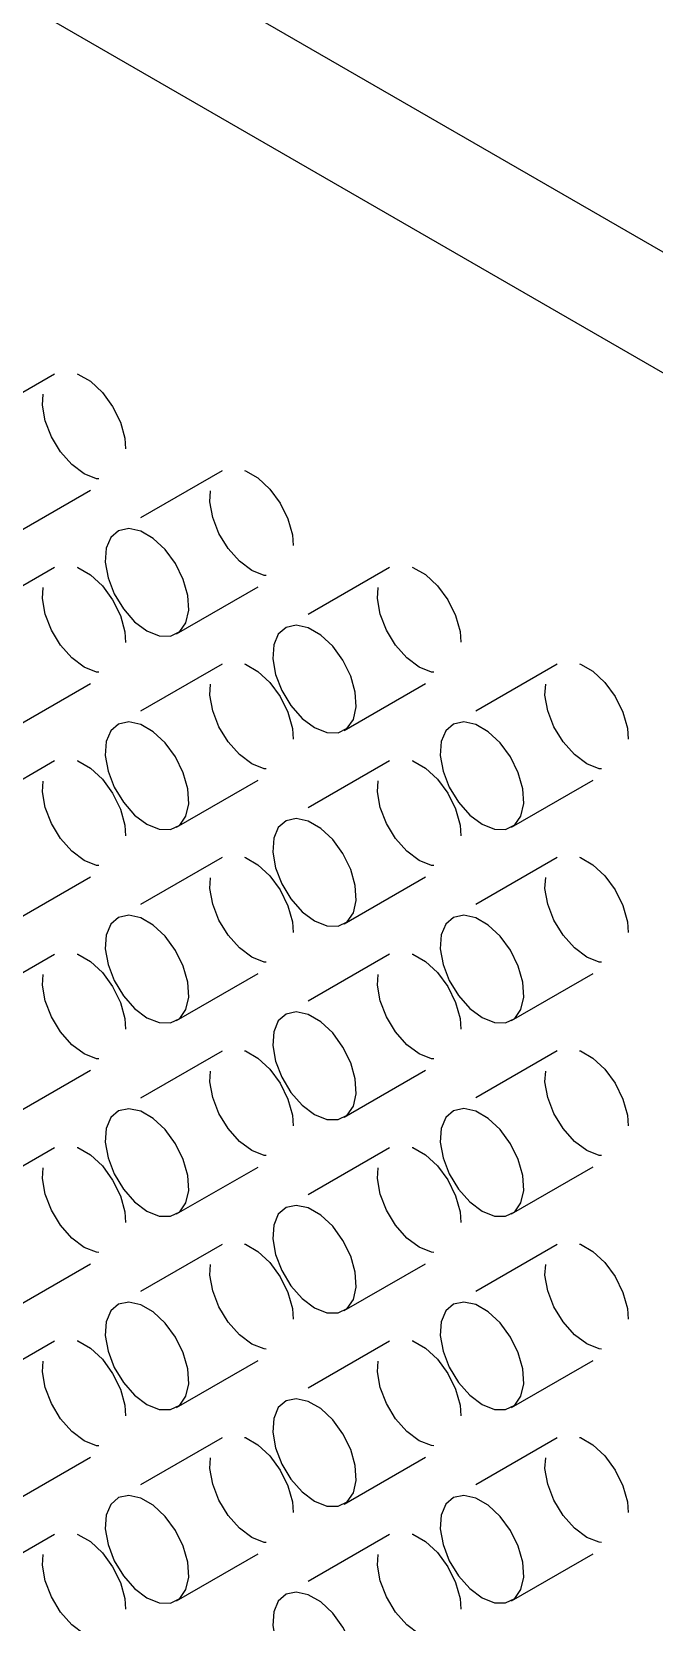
# Model space of a CAD drawing. Extents: x 2 to 292, y 3 to 207.
# Drawn here: x 214.2 to 222.6, y 156.75 to 178.24 of the extents above; entities that cross this region are included whole.
import ezdxf

# ---------------------------------------------------------------- set-up
doc = ezdxf.new("R2010")
doc.units = 0
doc.linetypes.add('SLD-实线', pattern=[0])
doc.linetypes.add('SLD-虚线', pattern=[1.905, 1.27, -0.635])
doc.layers.get('0').update_dxf_attribs({"linetype": 'CONTINUOUS'})

msp = doc.modelspace()

# ---------------------------------------------------------------- linework, layer by layer
at = {"color": 7, "linetype": 'SLD-实线'}
for p, q in [((202.31670197, 187.04908171), (281.5126618, 141.33022725)), ((200.90248844, 186.23267362), (280.09844827, 140.51381916))]:
    msp.add_line(p, q, dxfattribs=at)
at = {"color": 7, "linetype": 'SLD-虚线'}
for p, q in [((214.50323562, 173.61694512), (213.08902209, 172.80053703)), ((213.88895663, 171.41485889), (215.30317016, 172.23126698)), ((216.76597769, 172.31069193), (215.35176416, 171.49428384)), ((214.50323562, 171.0040141), (213.08902209, 170.187606)), ((216.1516987, 170.1086057), (217.56591223, 170.92501379)), ((219.02871976, 171.00443874), (217.61450623, 170.18803064)), ((213.88895663, 168.80192847), (215.30317016, 169.61833657)), ((216.76597769, 169.6977609), (215.35176416, 168.88135281)), ((218.41444077, 168.8023525), (219.8286543, 169.6187606)), ((221.29145972, 169.69818676), (219.87724619, 168.88177867)), ((214.50323562, 168.39108368), (213.08902209, 167.57467558)), ((216.1516987, 167.49567528), (217.56591223, 168.31208337)), ((219.02871976, 168.39150771), (217.61450623, 167.57509962)), ((220.67718284, 167.49609931), (222.09139637, 168.3125074)), ((213.88895663, 166.18899775), (215.30317016, 167.00540584)), ((216.76597769, 167.08483049), (215.35176416, 166.26842239)), ((218.41444077, 166.18942209), (219.8286543, 167.00583018)), ((221.29145972, 167.08525573), (219.87724619, 166.26884764)), ((214.50323562, 165.77815315), (213.08902209, 164.96174505)), ((216.1516987, 164.88274456), (217.56591223, 165.69915265)), ((219.02871976, 165.77857729), (217.61450623, 164.9621692)), ((220.67718284, 164.88316889), (222.09139637, 165.69957699)), ((216.76597769, 164.47189995), (215.35176416, 163.65549186)), ((221.29145972, 164.47232532), (219.87724619, 163.65591722)), ((213.88895663, 163.57606714), (215.30317016, 164.39247524)), ((218.41444077, 163.57649136), (219.8286543, 164.39289946)), ((214.50323562, 163.16522254), (213.08902209, 162.34881444)), ((219.02871976, 163.16564676), (217.61450623, 162.34923867)), ((216.1516987, 162.26981395), (217.56591223, 163.08622204)), ((220.67718284, 162.27023817), (222.09139637, 163.08664626)), ((216.76597769, 161.85896935), (215.35176416, 161.04256125)), ((221.29145972, 161.85939478), (219.87724619, 161.04298669)), ((213.88895663, 160.96313661), (215.30317016, 161.7795447)), ((218.41444077, 160.96356076), (219.8286543, 161.77996885)), ((214.50323562, 160.55229182), (213.08902209, 159.73588372)), ((219.02871976, 160.55271615), (217.61450623, 159.73630806)), ((216.1516987, 159.65688342), (217.56591223, 160.47329151)), ((220.67718284, 159.65730756), (222.09139637, 160.47371566)), ((216.76597769, 159.24603862), (215.35176416, 158.42963053)), ((221.29145972, 159.24646418), (219.87724619, 158.43005608)), ((213.88895663, 158.35020619), (215.30317016, 159.16661429)), ((218.41444077, 158.35063022), (219.8286543, 159.16703832)), ((214.50323562, 157.9393614), (213.08902209, 157.1229533)), ((216.1516987, 157.043953), (217.56591223, 157.86036109)), ((219.02871976, 157.93978543), (217.61450623, 157.12337734)), ((220.67718284, 157.04437703), (222.09139637, 157.86078512))]:
    msp.add_line(p, q, dxfattribs=at)
at = {"color": 7, "linetype": 'SLD-虚线', "flags": 128}
for points in [[(214.90320289, 172.2708733), (214.73646364, 172.39615091), (214.58454111, 172.56833952), (214.46093283, 172.77213928), (214.37662017, 172.98944307), (214.33909893, 173.20094009), (214.35170084, 173.38783933), (214.41330478, 173.53353459), (214.51843799, 173.62507924), (214.65776072, 173.65433911), (214.81889233, 173.61871407), (214.98751345, 173.52137118), (215.14864506, 173.37095761), (215.28796569, 173.18084036), (215.393101, 172.96791027), (215.45470494, 172.75108862), (215.46730685, 172.54963953), (215.42978351, 172.38146481), (215.34547295, 172.26150513), (215.22186468, 172.20042046), (215.06994215, 172.20363786), (214.90320289, 172.2708733)], [(217.16594496, 170.9646201), (216.99920571, 171.08989772), (216.84728318, 171.26208633), (216.7236749, 171.46588608), (216.63936224, 171.68318987), (216.601841, 171.8946869), (216.61444291, 172.08158614), (216.67604685, 172.2272814), (216.78118006, 172.31882605), (216.92050279, 172.34808592), (217.08163441, 172.31246088), (217.25025552, 172.21511798), (217.41138713, 172.06470442), (217.55070776, 171.87458717), (217.65584307, 171.66165708), (217.71744701, 171.44483542), (217.73004892, 171.24338634), (217.69252558, 171.07521162), (217.60821502, 170.95525194), (217.48460675, 170.89416726), (217.33268422, 170.89738467), (217.16594496, 170.9646201)], [(214.90320289, 169.65794288), (214.73646364, 169.78322049), (214.58454111, 169.9554088), (214.46093283, 170.15920856), (214.37662017, 170.37651234), (214.33909893, 170.58800968), (214.35170084, 170.77490891), (214.41330478, 170.92060417), (214.51843799, 171.01214883), (214.65776072, 171.04140869), (214.81889233, 171.00578365), (214.98751345, 170.90844076), (215.14864506, 170.75802719), (215.28796569, 170.56790994), (215.393101, 170.35497986), (215.45470494, 170.1381582), (215.46730685, 169.93670911), (215.42978351, 169.76853409), (215.34547295, 169.64857441), (215.22186468, 169.58748973), (215.06994215, 169.59070744), (214.90320289, 169.65794288)], [(219.42868703, 169.65836691), (219.26194778, 169.78364452), (219.11002525, 169.95583313), (218.98641486, 170.15963411), (218.90210431, 170.37693668), (218.86458307, 170.58843371), (218.87718287, 170.77533416), (218.93878892, 170.9210282), (219.04392213, 171.01257286), (219.18324486, 171.04183273), (219.34437437, 171.0062089), (219.51299759, 170.90886479), (219.6741271, 170.75845244), (219.81344983, 170.56833397), (219.91858514, 170.35540389), (219.98018908, 170.13858223), (219.99278888, 169.93713436), (219.95526765, 169.76895842), (219.87095709, 169.64899875), (219.74734882, 169.58791407), (219.59542418, 169.59113269), (219.42868703, 169.65836691)], [(217.16594496, 168.35168969), (216.99920571, 168.4769673), (216.84728318, 168.64915561), (216.7236749, 168.85295536), (216.63936224, 169.07025915), (216.601841, 169.28175648), (216.61444291, 169.46865572), (216.67604685, 169.61435098), (216.78118006, 169.70589563), (216.92050279, 169.7351555), (217.08163441, 169.69953046), (217.25025552, 169.60218757), (217.41138713, 169.451774), (217.55070776, 169.26165675), (217.65584307, 169.04872666), (217.71744701, 168.831905), (217.73004892, 168.63045592), (217.69252558, 168.46228089), (217.60821502, 168.34232122), (217.48460675, 168.28123654), (217.33268422, 168.28445425), (217.16594496, 168.35168969)], [(221.691427, 168.35211493), (221.52468985, 168.47739133), (221.37276521, 168.64958116), (221.24915693, 168.85338091), (221.16484638, 169.07068349), (221.12732515, 169.28218051), (221.13992495, 169.46908097), (221.20153099, 169.61477501), (221.3066642, 169.70631966), (221.44598693, 169.73557953), (221.60711644, 169.69995571), (221.77573966, 169.6026116), (221.93686917, 169.45219925), (222.0761919, 169.26208078), (222.1813251, 169.04915191), (222.24293115, 168.83232904), (222.25553095, 168.63088117), (222.21800972, 168.46270523), (222.13369916, 168.34274555), (222.01009089, 168.28166088), (221.85816625, 168.2848795), (221.691427, 168.35211493)], [(214.90320289, 167.04501216), (214.73646364, 167.17028992), (214.58454111, 167.34247823), (214.46093283, 167.54627799), (214.37662017, 167.76358177), (214.33909893, 167.97507895), (214.35170084, 168.16197819), (214.41330478, 168.30767315), (214.51843799, 168.3992181), (214.65776072, 168.42847797), (214.81889233, 168.39285293), (214.98751345, 168.29551004), (215.14864506, 168.14509647), (215.28796569, 167.95497922), (215.393101, 167.74204883), (215.45470494, 167.52522748), (215.46730685, 167.32377839), (215.42978351, 167.15560352), (215.34547295, 167.03564384), (215.22186468, 166.97455916), (215.06994215, 166.97777687), (214.90320289, 167.04501216)], [(219.42868703, 167.04543649), (219.26194778, 167.1707141), (219.11002525, 167.34290241), (218.98641486, 167.54670339), (218.90210431, 167.76400596), (218.86458307, 167.97550329), (218.87718287, 168.16240374), (218.93878892, 168.30809779), (219.04392213, 168.39964244), (219.18324486, 168.42890231), (219.34437437, 168.39327849), (219.51299759, 168.29593437), (219.6741271, 168.14552202), (219.81344983, 167.95540356), (219.91858514, 167.74247347), (219.98018908, 167.52565181), (219.99278888, 167.32420394), (219.95526765, 167.1560277), (219.87095709, 167.03606802), (219.74734882, 166.97498335), (219.59542418, 166.97820228), (219.42868703, 167.04543649)], [(217.16594496, 165.73875896), (216.99920571, 165.86403673), (216.84728318, 166.03622504), (216.7236749, 166.24002479), (216.63936224, 166.45732858), (216.601841, 166.66882576), (216.61444291, 166.855725), (216.67604685, 167.00141995), (216.78118006, 167.09296491), (216.92050279, 167.12222478), (217.08163441, 167.08659974), (217.25025552, 166.98925684), (217.41138713, 166.83884328), (217.55070776, 166.64872603), (217.65584307, 166.43579564), (217.71744701, 166.21897428), (217.73004892, 166.0175252), (217.69252558, 165.84935032), (217.60821502, 165.72939065), (217.48460675, 165.66830597), (217.33268422, 165.67152368), (217.16594496, 165.73875896)], [(221.691427, 165.73918452), (221.52468985, 165.86446091), (221.37276521, 166.03665044), (221.24915693, 166.24045019), (221.16484638, 166.45775277), (221.12732515, 166.6692501), (221.13992495, 166.85615055), (221.20153099, 167.00184459), (221.3066642, 167.09338925), (221.44598693, 167.12264911), (221.60711644, 167.08702529), (221.77573966, 166.98968118), (221.93686917, 166.83926883), (222.0761919, 166.64915036), (222.1813251, 166.43622149), (222.24293115, 166.21939862), (222.25553095, 166.01795075), (222.21800972, 165.84977451), (222.13369916, 165.72981483), (222.01009089, 165.66873015), (221.85816625, 165.67194908), (221.691427, 165.73918452)], [(214.90320289, 164.43208151), (214.73646364, 164.55735935), (214.58454111, 164.72954758), (214.46093283, 164.93334738), (214.37662017, 165.15065124), (214.33909893, 165.36214834), (214.35170084, 165.54904749), (214.41330478, 165.69474269), (214.51843799, 165.78628765), (214.65776072, 165.81554721), (214.81889233, 165.77992221), (214.98751345, 165.68257931), (215.14864506, 165.53216571), (215.28796569, 165.34204876), (215.393101, 165.12911837), (215.45470494, 164.91229677), (215.46730685, 164.71084777), (215.42978351, 164.54267299), (215.34547295, 164.42271323), (215.22186468, 164.36162852), (215.06994215, 164.3648463), (214.90320289, 164.43208151)], [(219.42868703, 164.43250577), (219.26194778, 164.55778353), (219.11002525, 164.72997184), (218.98641486, 164.93377282), (218.90210431, 165.15107539), (218.86458307, 165.36257257), (218.87718287, 165.54947302), (218.93878892, 165.69516676), (219.04392213, 165.78671172), (219.18324486, 165.81597159), (219.34437437, 165.78034776), (219.51299759, 165.68300365), (219.6741271, 165.5325913), (219.81344983, 165.34247283), (219.91858514, 165.12954244), (219.98018908, 164.91272109), (219.99278888, 164.71127322), (219.95526765, 164.54309713), (219.87095709, 164.42313745), (219.74734882, 164.36205278), (219.59542418, 164.36527171), (219.42868703, 164.43250577)], [(217.16594496, 163.12582832), (216.99920571, 163.25110616), (216.84728318, 163.42329439), (216.7236749, 163.62709418), (216.63936224, 163.84439805), (216.601841, 164.05589514), (216.61444291, 164.24279429), (216.67604685, 164.3884895), (216.78118006, 164.48003445), (216.92050279, 164.50929402), (217.08163441, 164.47366902), (217.25025552, 164.37632612), (217.41138713, 164.22591252), (217.55070776, 164.03579557), (217.65584307, 163.82286518), (217.71744701, 163.60604358), (217.73004892, 163.40459458), (217.69252558, 163.23641979), (217.60821502, 163.11646004), (217.48460675, 163.05537532), (217.33268422, 163.05859311), (217.16594496, 163.12582832)], [(221.691427, 163.12625379), (221.52468985, 163.25153034), (221.37276521, 163.42371987), (221.24915693, 163.62751962), (221.16484638, 163.8448222), (221.12732515, 164.05631937), (221.13992495, 164.24321983), (221.20153099, 164.38891357), (221.3066642, 164.48045852), (221.44598693, 164.50971839), (221.60711644, 164.47409457), (221.77573966, 164.37675046), (221.93686917, 164.22633811), (222.0761919, 164.03621964), (222.1813251, 163.82329047), (222.24293115, 163.6064679), (222.25553095, 163.40502003), (222.21800972, 163.23684394), (222.13369916, 163.11688426), (222.01009089, 163.05579958), (221.85816625, 163.05901851), (221.691427, 163.12625379)], [(214.90320289, 161.81915102), (214.73646364, 161.94442863), (214.58454111, 162.11661694), (214.46093283, 162.32041669), (214.37662017, 162.53772079), (214.33909893, 162.74921781), (214.35170084, 162.9361169), (214.41330478, 163.08181201), (214.51843799, 163.17335712), (214.65776072, 163.20261668), (214.81889233, 163.16699164), (214.98751345, 163.06964874), (215.14864506, 162.91923518), (215.28796569, 162.72911823), (215.393101, 162.51618769), (215.45470494, 162.29936618), (215.46730685, 162.09791725), (215.42978351, 161.92974253), (215.34547295, 161.80978255), (215.22186468, 161.74869787), (215.06994215, 161.75191558), (214.90320289, 161.81915102)], [(219.42868703, 161.81957512), (219.26194778, 161.94485296), (219.11002525, 162.1170412), (218.98641486, 162.32084221), (218.90210431, 162.53814486), (218.86458307, 162.74964195), (218.87718287, 162.93654232), (218.93878892, 163.0822363), (219.04392213, 163.17378126), (219.18324486, 163.20304082), (219.34437437, 163.16741704), (219.51299759, 163.07007293), (219.6741271, 162.91966054), (219.81344983, 162.72954238), (219.91858514, 162.51661199), (219.98018908, 162.29979039), (219.99278888, 162.0983426), (219.95526765, 161.9301666), (219.87095709, 161.81020685), (219.74734882, 161.74912213), (219.59542418, 161.75234114), (219.42868703, 161.81957512)], [(217.16594496, 160.51289782), (216.99920571, 160.63817544), (216.84728318, 160.81036374), (216.7236749, 161.0141635), (216.63936224, 161.23146759), (216.601841, 161.44296462), (216.61444291, 161.6298637), (216.67604685, 161.77555881), (216.78118006, 161.86710392), (216.92050279, 161.89636349), (217.08163441, 161.86073845), (217.25025552, 161.76339555), (217.41138713, 161.61298199), (217.55070776, 161.42286504), (217.65584307, 161.2099345), (217.71744701, 160.99311299), (217.73004892, 160.79166406), (217.69252558, 160.62348934), (217.60821502, 160.50352936), (217.48460675, 160.44244468), (217.33268422, 160.44566239), (217.16594496, 160.51289782)], [(221.691427, 160.51332315), (221.52468985, 160.63859977), (221.37276521, 160.81078922), (221.24915693, 161.01458901), (221.16484638, 161.23189166), (221.12732515, 161.44338876), (221.13992495, 161.63028912), (221.20153099, 161.77598311), (221.3066642, 161.86752807), (221.44598693, 161.89678763), (221.60711644, 161.86116385), (221.77573966, 161.76381974), (221.93686917, 161.61340735), (222.0761919, 161.42328919), (222.1813251, 161.21036001), (222.24293115, 160.99353719), (222.25553095, 160.79208941), (222.21800972, 160.62391341), (222.13369916, 160.50395365), (222.01009089, 160.44286894), (221.85816625, 160.44608794), (221.691427, 160.51332315)], [(214.90320289, 159.2062206), (214.73646364, 159.33149821), (214.58454111, 159.50368621), (214.46093283, 159.70748597), (214.37662017, 159.92478976), (214.33909893, 160.1362874), (214.35170084, 160.32318633), (214.41330478, 160.46888159), (214.51843799, 160.56042655), (214.65776072, 160.58968611), (214.81889233, 160.55406107), (214.98751345, 160.45671817), (215.14864506, 160.30630461), (215.28796569, 160.11618766), (215.393101, 159.90325727), (215.45470494, 159.68643561), (215.46730685, 159.48498683), (215.42978351, 159.3168115), (215.34547295, 159.19685183), (215.22186468, 159.13576715), (215.06994215, 159.13898516), (214.90320289, 159.2062206)], [(219.42868703, 159.20664463), (219.26194778, 159.33192224), (219.11002525, 159.50411055), (218.98641486, 159.70791152), (218.90210431, 159.9252144), (218.86458307, 160.13671143), (218.87718287, 160.32361173), (218.93878892, 160.46930562), (219.04392213, 160.56085073), (219.18324486, 160.59011029), (219.34437437, 160.55448647), (219.51299759, 160.45714236), (219.6741271, 160.30673001), (219.81344983, 160.11661185), (219.91858514, 159.9036813), (219.98018908, 159.6868598), (219.99278888, 159.48541208), (219.95526765, 159.31723614), (219.87095709, 159.19727616), (219.74734882, 159.13619148), (219.59542418, 159.13941041), (219.42868703, 159.20664463)], [(217.16594496, 157.89996741), (216.99920571, 158.02524502), (216.84728318, 158.19743302), (216.7236749, 158.40123278), (216.63936224, 158.61853657), (216.601841, 158.8300342), (216.61444291, 159.01693313), (216.67604685, 159.16262839), (216.78118006, 159.25417335), (216.92050279, 159.28343292), (217.08163441, 159.24780788), (217.25025552, 159.15046498), (217.41138713, 159.00005142), (217.55070776, 158.80993447), (217.65584307, 158.59700408), (217.71744701, 158.38018242), (217.73004892, 158.17873364), (217.69252558, 158.01055831), (217.60821502, 157.89059863), (217.48460675, 157.82951396), (217.33268422, 157.83273197), (217.16594496, 157.89996741)], [(221.691427, 157.90039265), (221.52468985, 158.02566905), (221.37276521, 158.19785857), (221.24915693, 158.40165833), (221.16484638, 158.61896121), (221.12732515, 158.83045823), (221.13992495, 159.01735853), (221.20153099, 159.16305243), (221.3066642, 159.25459754), (221.44598693, 159.2838571), (221.60711644, 159.24823328), (221.77573966, 159.15088917), (221.93686917, 159.00047682), (222.0761919, 158.81035865), (222.1813251, 158.59742933), (222.24293115, 158.3806066), (222.25553095, 158.17915889), (222.21800972, 158.01098295), (222.13369916, 157.89102297), (222.01009089, 157.82993829), (221.85816625, 157.83315722), (221.691427, 157.90039265)], [(214.90320289, 156.59328957), (214.73646364, 156.71856779), (214.58454111, 156.8907558), (214.46093283, 157.09455555), (214.37662017, 157.31185934), (214.33909893, 157.52335637), (214.35170084, 157.7102556), (214.41330478, 157.85595087), (214.51843799, 157.94749613), (214.65776072, 157.97675539), (214.81889233, 157.94113035), (214.98751345, 157.84378745), (215.14864506, 157.69337389), (215.28796569, 157.50325724), (215.393101, 157.29032655), (215.45470494, 157.07350489), (215.46730685, 156.8720558), (215.42978351, 156.70388109), (215.34547295, 156.58392141), (215.22186468, 156.52283673), (215.06994215, 156.52605475), (214.90320289, 156.59328957)], [(219.42868703, 156.59371421), (219.26194778, 156.71899182), (219.11002525, 156.89117983), (218.98641486, 157.0949808), (218.90210431, 157.31228337), (218.86458307, 157.52378101), (218.87718287, 157.71068116), (218.93878892, 157.8563752), (219.04392213, 157.94792016), (219.18324486, 157.97717972), (219.34437437, 157.9415559), (219.51299759, 157.84421179), (219.6741271, 157.69379944), (219.81344983, 157.50368128), (219.91858514, 157.29075089), (219.98018908, 157.07392923), (219.99278888, 156.87248166), (219.95526765, 156.70430512), (219.87095709, 156.58434544), (219.74734882, 156.52326076), (219.59542418, 156.52648), (219.42868703, 156.59371421)]]:
    msp.add_lwpolyline(points, dxfattribs=at)
at = {"color": 7, "linetype": 'SLD-实线', "flags": 128}
for points in [[(215.75173143, 170.14821201), (215.91847069, 170.08097658), (216.07039322, 170.07775917), (216.19400149, 170.13884385), (216.27831205, 170.25880352), (216.31583539, 170.42697824), (216.30323348, 170.62842733), (216.24162954, 170.84524899), (216.13649423, 171.05817907), (215.9971736, 171.24829632), (215.83604199, 171.39870989), (215.66742087, 171.49605279), (215.50628926, 171.53167782), (215.36696653, 171.50241796), (215.26183332, 171.4108733), (215.20022938, 171.26517804), (215.18762747, 171.07827881), (215.22514871, 170.86678178), (215.30946137, 170.64947799), (215.43306965, 170.44567823), (215.58499218, 170.27348962), (215.75173143, 170.14821201)], [(218.0144735, 168.84195882), (218.18121065, 168.7747246), (218.33313529, 168.77150598), (218.45674356, 168.83259065), (218.54105412, 168.95255033), (218.57857535, 169.12072627), (218.56597555, 169.32217414), (218.50437161, 169.53899579), (218.3992363, 169.75192588), (218.25991357, 169.94204435), (218.09878406, 170.0924567), (217.93016084, 170.18980081), (217.76903133, 170.22542463), (217.6297086, 170.19616476), (217.52457539, 170.10462011), (217.46296934, 169.95892607), (217.45036954, 169.77202561), (217.48789078, 169.56052859), (217.57220133, 169.34322601), (217.69581172, 169.13942504), (217.84773425, 168.96723643), (218.0144735, 168.84195882)], [(215.75173143, 167.53528159), (215.91847069, 167.46804616), (216.07039322, 167.46482845), (216.19400149, 167.52591312), (216.27831205, 167.6458728), (216.31583539, 167.81404782), (216.30323348, 168.01549691), (216.24162954, 168.23231857), (216.13649423, 168.44524866), (215.9971736, 168.63536591), (215.83604199, 168.78577947), (215.66742087, 168.88312237), (215.50628926, 168.91874741), (215.36696653, 168.88948754), (215.26183332, 168.79794289), (215.20022938, 168.65224762), (215.18762747, 168.46534839), (215.22514871, 168.25385106), (215.30946137, 168.03654727), (215.43306965, 167.83274751), (215.58499218, 167.6605592), (215.75173143, 167.53528159)], [(220.27721346, 167.53570684), (220.44395272, 167.46847141), (220.59587736, 167.46525278), (220.71948563, 167.52633746), (220.80379619, 167.64629714), (220.84131742, 167.81447307), (220.82871762, 168.01592094), (220.76711157, 168.23274382), (220.66197837, 168.44567269), (220.52265564, 168.63579115), (220.36152613, 168.7862035), (220.19290291, 168.88354762), (220.0317734, 168.91917144), (219.89245067, 168.88991157), (219.78731746, 168.79836692), (219.72571141, 168.65267287), (219.71311161, 168.46577242), (219.75063285, 168.25427539), (219.8349434, 168.03697282), (219.95855168, 167.83317306), (220.11047632, 167.66098324), (220.27721346, 167.53570684)], [(218.0144735, 166.2290284), (218.18121065, 166.16179418), (218.33313529, 166.15857525), (218.45674356, 166.21965993), (218.54105412, 166.33961961), (218.57857535, 166.50779585), (218.56597555, 166.70924372), (218.50437161, 166.92606538), (218.3992363, 167.13899546), (218.25991357, 167.32911393), (218.09878406, 167.47952628), (217.93016084, 167.57687039), (217.76903133, 167.61249421), (217.6297086, 167.58323435), (217.52457539, 167.49168969), (217.46296934, 167.34599565), (217.45036954, 167.1590952), (217.48789078, 166.94759787), (217.57220133, 166.73029529), (217.69581172, 166.52649432), (217.84773425, 166.35430601), (218.0144735, 166.2290284)], [(215.75173143, 164.92235087), (215.91847069, 164.85511559), (216.07039322, 164.85189788), (216.19400149, 164.91298255), (216.27831205, 165.03294223), (216.31583539, 165.2011171), (216.30323348, 165.40256619), (216.24162954, 165.61938754), (216.13649423, 165.83231793), (215.9971736, 166.02243518), (215.83604199, 166.17284875), (215.66742087, 166.27019165), (215.50628926, 166.30581668), (215.36696653, 166.27655682), (215.26183332, 166.18501186), (215.20022938, 166.0393169), (215.18762747, 165.85241767), (215.22514871, 165.64092049), (215.30946137, 165.4236167), (215.43306965, 165.21981694), (215.58499218, 165.04762863), (215.75173143, 164.92235087)], [(220.27721346, 164.92277642), (220.44395272, 164.85554099), (220.59587736, 164.85232206), (220.71948563, 164.91340674), (220.80379619, 165.03336642), (220.84131742, 165.20154265), (220.82871762, 165.40299053), (220.76711157, 165.6198134), (220.66197837, 165.83274227), (220.52265564, 166.02286074), (220.36152613, 166.17327309), (220.19290291, 166.2706172), (220.0317734, 166.30624102), (219.89245067, 166.27698115), (219.78731746, 166.1854365), (219.72571141, 166.03974245), (219.71311161, 165.852842), (219.75063285, 165.64134467), (219.8349434, 165.4240421), (219.95855168, 165.22024234), (220.11047632, 165.04805282), (220.27721346, 164.92277642)], [(218.0144735, 163.61609768), (218.18121065, 163.54886361), (218.33313529, 163.54564468), (218.45674356, 163.60672936), (218.54105412, 163.72668904), (218.57857535, 163.89486513), (218.56597555, 164.096313), (218.50437161, 164.31313435), (218.3992363, 164.52606474), (218.25991357, 164.71618321), (218.09878406, 164.86659556), (217.93016084, 164.96393967), (217.76903133, 164.99956349), (217.6297086, 164.97030362), (217.52457539, 164.87875867), (217.46296934, 164.73306493), (217.45036954, 164.54616447), (217.48789078, 164.3346673), (217.57220133, 164.11736472), (217.69581172, 163.91356375), (217.84773425, 163.74137544), (218.0144735, 163.61609768)], [(215.75173143, 162.30942022), (215.91847069, 162.24218502), (216.07039322, 162.23896723), (216.19400149, 162.30005195), (216.27831205, 162.4200117), (216.31583539, 162.58818648), (216.30323348, 162.78963549), (216.24162954, 163.00645709), (216.13649423, 163.21938748), (215.9971736, 163.40950442), (215.83604199, 163.55991803), (215.66742087, 163.65726092), (215.50628926, 163.69288592), (215.36696653, 163.66362636), (215.26183332, 163.5720814), (215.20022938, 163.4263862), (215.18762747, 163.23948705), (215.22514871, 163.02798996), (215.30946137, 162.81068609), (215.43306965, 162.6068863), (215.58499218, 162.43469806), (215.75173143, 162.30942022)], [(220.27721346, 162.3098457), (220.44395272, 162.24261042), (220.59587736, 162.23939149), (220.71948563, 162.30047617), (220.80379619, 162.42043585), (220.84131742, 162.58861193), (220.82871762, 162.7900598), (220.76711157, 163.00688237), (220.66197837, 163.21981155), (220.52265564, 163.40993001), (220.36152613, 163.56034236), (220.19290291, 163.65768648), (220.0317734, 163.6933103), (219.89245067, 163.66405043), (219.78731746, 163.57250547), (219.72571141, 163.42681173), (219.71311161, 163.23991128), (219.75063285, 163.0284141), (219.8349434, 162.81111153), (219.95855168, 162.60731177), (220.11047632, 162.43512225), (220.27721346, 162.3098457)], [(218.0144735, 161.00316703), (218.18121065, 160.93593304), (218.33313529, 160.93271404), (218.45674356, 160.99379875), (218.54105412, 161.11375851), (218.57857535, 161.28193451), (218.56597555, 161.48338229), (218.50437161, 161.70020389), (218.3992363, 161.91313428), (218.25991357, 162.10325245), (218.09878406, 162.25366484), (217.93016084, 162.35100895), (217.76903133, 162.38663273), (217.6297086, 162.35737317), (217.52457539, 162.26582821), (217.46296934, 162.12013422), (217.45036954, 161.93323386), (217.48789078, 161.72173676), (217.57220133, 161.50443411), (217.69581172, 161.3006331), (217.84773425, 161.12844487), (218.0144735, 161.00316703)], [(215.75173143, 159.69648973), (215.91847069, 159.6292543), (216.07039322, 159.62603658), (216.19400149, 159.68712126), (216.27831205, 159.80708124), (216.31583539, 159.97525596), (216.30323348, 160.1767049), (216.24162954, 160.3935264), (216.13649423, 160.60645695), (215.9971736, 160.79657389), (215.83604199, 160.94698746), (215.66742087, 161.04433035), (215.50628926, 161.07995539), (215.36696653, 161.05069583), (215.26183332, 160.95915072), (215.20022938, 160.81345561), (215.18762747, 160.62655653), (215.22514871, 160.4150595), (215.30946137, 160.19775541), (215.43306965, 159.99395565), (215.58499218, 159.82176734), (215.75173143, 159.69648973)], [(220.27721346, 159.69691505), (220.44395272, 159.62967985), (220.59587736, 159.62646084), (220.71948563, 159.68754556), (220.80379619, 159.80750531), (220.84131742, 159.97568131), (220.82871762, 160.1771291), (220.76711157, 160.39395192), (220.66197837, 160.60688109), (220.52265564, 160.79699925), (220.36152613, 160.94741164), (220.19290291, 161.04475575), (220.0317734, 161.08037954), (219.89245067, 161.05111997), (219.78731746, 160.95957502), (219.72571141, 160.81388103), (219.71311161, 160.62698066), (219.75063285, 160.41548357), (219.8349434, 160.19818092), (219.95855168, 159.99438113), (220.11047632, 159.82219168), (220.27721346, 159.69691505)], [(218.0144735, 158.39023654), (218.18121065, 158.32300232), (218.33313529, 158.31978339), (218.45674356, 158.38086807), (218.54105412, 158.50082805), (218.57857535, 158.66900398), (218.56597555, 158.8704517), (218.50437161, 159.08727321), (218.3992363, 159.30020375), (218.25991357, 159.49032192), (218.09878406, 159.64073427), (217.93016084, 159.73807838), (217.76903133, 159.7737022), (217.6297086, 159.74444264), (217.52457539, 159.65289753), (217.46296934, 159.50720363), (217.45036954, 159.32030333), (217.48789078, 159.10880631), (217.57220133, 158.89150343), (217.69581172, 158.68770246), (217.84773425, 158.51551415), (218.0144735, 158.39023654)], [(215.75173143, 157.08355931), (215.91847069, 157.01632388), (216.07039322, 157.01310586), (216.19400149, 157.07419054), (216.27831205, 157.19415022), (216.31583539, 157.36232554), (216.30323348, 157.56377433), (216.24162954, 157.78059598), (216.13649423, 157.99352638), (215.9971736, 158.18364332), (215.83604199, 158.33405689), (215.66742087, 158.43139978), (215.50628926, 158.46702482), (215.36696653, 158.43776526), (215.26183332, 158.3462203), (215.20022938, 158.20052504), (215.18762747, 158.01362611), (215.22514871, 157.80212847), (215.30946137, 157.58482468), (215.43306965, 157.38102493), (215.58499218, 157.20883692), (215.75173143, 157.08355931)], [(220.27721346, 157.08398456), (220.44395272, 157.01674913), (220.59587736, 157.0135302), (220.71948563, 157.07461488), (220.80379619, 157.19457486), (220.84131742, 157.36275079), (220.82871762, 157.56419851), (220.76711157, 157.78102123), (220.66197837, 157.99395056), (220.52265564, 158.18406872), (220.36152613, 158.33448107), (220.19290291, 158.43182518), (220.0317734, 158.46744901), (219.89245067, 158.43818944), (219.78731746, 158.34664433), (219.72571141, 158.20095044), (219.71311161, 158.01405014), (219.75063285, 157.80255311), (219.8349434, 157.58525024), (219.95855168, 157.38145048), (220.11047632, 157.20926096), (220.27721346, 157.08398456)], [(218.0144735, 155.77730612), (218.18121065, 155.7100719), (218.33313529, 155.70685267), (218.45674356, 155.76793735), (218.54105412, 155.88789702), (218.57857535, 156.05607357), (218.56597555, 156.25752113), (218.50437161, 156.47434279), (218.3992363, 156.68727318), (218.25991357, 156.87739135), (218.09878406, 157.02780369), (217.93016084, 157.12514781), (217.76903133, 157.16077163), (217.6297086, 157.13151207), (217.52457539, 157.03996711), (217.46296934, 156.89427306), (217.45036954, 156.70737292), (217.48789078, 156.49587528), (217.57220133, 156.27857271), (217.69581172, 156.07477173), (217.84773425, 155.90258373), (218.0144735, 155.77730612)]]:
    msp.add_lwpolyline(points, dxfattribs=at)

doc.saveas('drawing.dxf')
